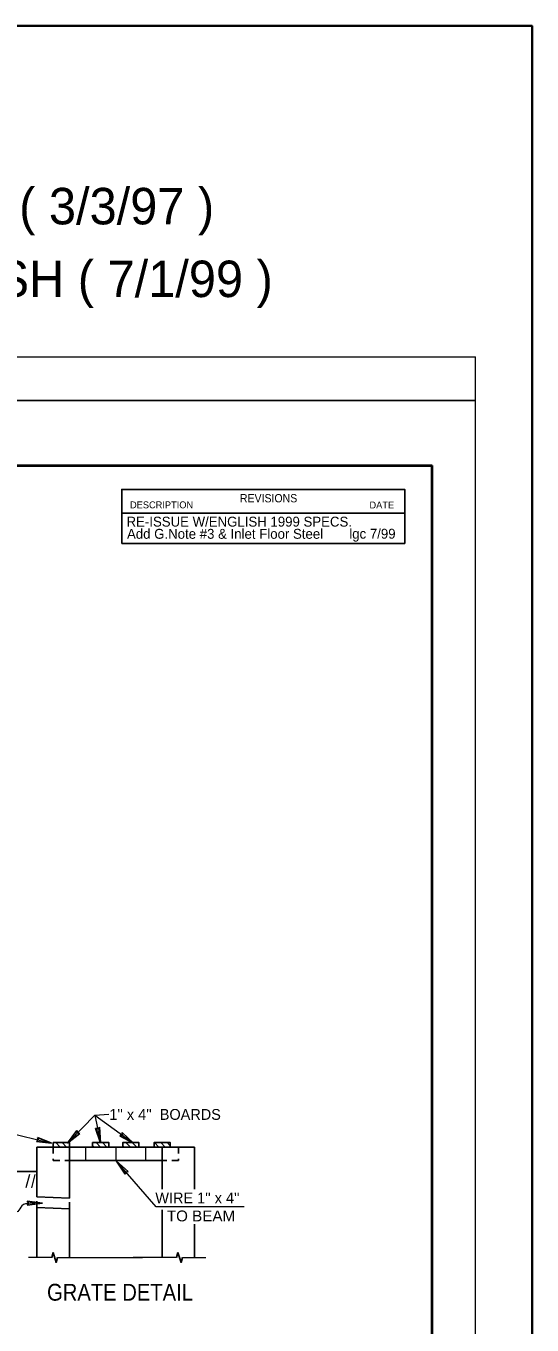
# Model space of a CAD drawing. Extents: x 392 to 763, y 50 to 324.
# Drawn here: x 704.6 to 762.9, y 174.4 to 324 of the extents above; entities that cross this region are included whole.
import ezdxf

# ---------------------------------------------------------------- set-up
doc = ezdxf.new("R2010")
doc.units = 0
doc.header["$LTSCALE"] = 0.5
doc.linetypes.add('SHORT_DASHED', pattern=[2.7, 1.5, -1.2])
doc.layers.add('1', color=7, linetype='Continuous', lineweight=13)
doc.layers.add('25', color=7, linetype='Continuous', lineweight=40)

msp = doc.modelspace()

# ---------------------------------------------------------------- linework, layer by layer
at = {"layer": '1'}
for p, q in [((396.4602, 285.8556), (756.4335, 285.8556)), ((756.4335, 55.8731), (756.4335, 285.8556)), ((709.5837, 195.5164), (712.5537, 198.5469)), ((712.5537, 198.5469), (717.0115, 195.3449)), ((712.5555, 198.5469), (714.1597, 198.6596)), ((712.5555, 198.5451), (713.1725, 195.5704)), ((707.8237, 194.8766), (707.7513, 194.9481)), ((708.5588, 194.8766), (708.0392, 195.3962)), ((709.294, 194.8766), (708.7743, 195.3962)), ((709.6232, 195.2826), (709.5095, 195.3962)), ((711.494, 193.3256), (711.494, 194.8766)), ((712.4712, 194.8766), (712.2943, 195.0526)), ((713.2063, 194.8766), (712.6867, 195.3962)), ((713.9407, 194.8766), (713.4208, 195.3962)), ((714.1652, 195.3862), (714.156, 195.3962)), ((714.9663, 194.8766), (714.9663, 193.3256)), ((715.9188, 194.8766), (715.7667, 195.0277)), ((716.654, 194.8766), (716.1342, 195.3962)), ((717.3892, 194.8766), (716.8693, 195.3962)), ((717.6385, 195.3614), (717.6045, 195.3962)), ((718.4387, 193.3256), (718.4387, 194.8766)), ((719.9273, 194.8766), (719.4077, 195.3962)), ((720.6625, 194.8766), (720.1428, 195.3962)), ((721.2455, 195.0277), (720.878, 195.3962)), ((705.0123, 191.7424), (704.6117, 190.1979)), ((705.6412, 191.7424), (705.2405, 190.1979)), ((707.5743, 182.1743), (704.8877, 182.1743)), ((708.2427, 182.1743), (718.0372, 182.1743)), ((721.9743, 182.1743), (716.9822, 182.1743)), ((722.6425, 182.1743), (725.3513, 182.1743))]:
    msp.add_line(p, q, dxfattribs=at)
at = {"layer": '1', "lineweight": 40}
for p in [(426.4577, 273.3572), (751.4335, 68.3722)]:
    msp.add_line(p, (751.4335, 273.3572), dxfattribs=at)
at = {"layer": '1', "lineweight": 25}
for p, q in [((707.5529, 195.344), (705.9512, 195.9679)), ((709.415, 195.3459), (710.4802, 196.7804)), ((709.415, 195.3459), (710.8277, 196.4404)), ((713.2155, 195.3871), (712.6178, 197.0719)), ((713.2155, 195.3871), (713.0937, 197.1701)), ((717.0123, 195.3459), (715.432, 196.1809)), ((717.0123, 195.3459), (715.7162, 196.5761)), ((707.5529, 195.344), (705.8422, 195.5128)), ((705.8803, 189.1419), (705.8803, 194.8766)), ((709.6232, 189.0154), (709.6232, 194.8766)), ((720.3097, 190.0484), (720.3097, 194.8766)), ((724.0523, 190.0484), (724.0523, 194.8766)), ((720.3097, 193.3256), (709.6232, 193.3256)), ((715.0598, 193.2421), (716.4028, 192.0632)), ((715.0598, 193.2421), (716.0352, 191.7452)), ((705.8693, 192.0853), (693.4128, 192.0853)), ((706.5202, 188.4269), (704.7502, 188.6697)), ((705.8803, 189.1419), (709.6232, 189.0154)), ((706.5202, 188.4269), (704.7502, 188.1831)), ((705.8803, 187.9144), (709.6232, 187.7871)), ((705.8803, 182.1743), (705.8803, 187.9144)), ((709.6232, 182.1743), (709.6232, 187.7871)), ((720.3097, 182.1743), (720.3097, 187.6441)), ((724.0523, 182.1743), (724.0523, 185.9904)), ((707.5743, 182.1743), (707.732, 182.7637)), ((721.9743, 182.1743), (722.132, 182.7637))]:
    msp.add_line(p, q, dxfattribs=at)
at = {"layer": '1', "linetype": 'SHORT_DASHED', "lineweight": 25}
for p, q in [((707.7513, 194.8766), (707.7513, 193.3256)), ((722.1805, 194.8766), (722.1805, 193.3256)), ((707.7513, 193.3256), (709.6232, 193.3256)), ((722.1805, 193.3256), (720.3097, 193.3256)), ((705.8803, 187.9144), (705.8803, 189.1419)), ((709.6232, 187.7871), (709.6232, 189.0154))]:
    msp.add_line(p, q, dxfattribs=at)
at = {"layer": '1', "lineweight": 35}
msp.add_lwpolyline([(391.9243, 50.4672), (762.9427, 50.4672), (762.9427, 323.9597), (391.9243, 323.9597)], close=True, dxfattribs=at)
at = {"layer": '1', "lineweight": 25}
for points in [[(411.4593, 60.8731), (411.4593, 280.8564), (756.4335, 280.8564)], [(705.8422, 195.5128), (706.0254, 195.7121), (705.9512, 195.9679)], [(710.4802, 196.7804), (710.56, 196.5109), (710.8277, 196.4404)], [(712.6178, 197.0719), (712.8865, 196.9876), (713.0937, 197.1701)], [(715.432, 196.1809), (715.6868, 196.3001), (715.7162, 196.5761)], [(705.8803, 194.8766), (711.494, 194.8766), (714.9663, 194.8766), (718.4387, 194.8766), (724.0523, 194.8766)], [(716.4028, 192.0632), (716.1278, 192.0056), (716.0352, 191.7452)], [(704.7502, 188.1831), (704.8877, 188.4287), (704.7502, 188.6697)], [(708.2427, 182.1743), (708.0905, 181.6033), (707.732, 182.7637)], [(722.6425, 182.1743), (722.4903, 181.6033), (722.132, 182.7637)]]:
    msp.add_lwpolyline(points, dxfattribs=at)
at = {"layer": '1'}
for points in [[(642.0522, 190.4174), (650.8612, 186.9943), (673.6898, 186.9932), (680.5253, 192.7902), (702.1945, 196.6264), (707.5529, 195.344)], [(729.7752, 187.9951), (719.6057, 187.9951), (715.0598, 193.2431)]]:
    msp.add_lwpolyline(points, dxfattribs=at)
at = {"layer": '1', "lineweight": 25}
for points in [[(707.7513, 194.8766), (709.6232, 194.8766), (709.6232, 195.3962), (707.7513, 195.3962)], [(712.2943, 194.8766), (714.1652, 194.8766), (714.1652, 195.3962), (712.2943, 195.3962)], [(715.7667, 194.8766), (717.6385, 194.8766), (717.6385, 195.3962), (715.7667, 195.3962)], [(719.3747, 194.8766), (721.2455, 194.8766), (721.2455, 195.3962), (719.3747, 195.3962)]]:
    msp.add_lwpolyline(points, close=True, dxfattribs=at)
at = {"layer": '1'}
msp.add_spline([(705.6787, 188.4314), (705.0692, 188.4259), (704.1533, 188.1262), (703.6612, 187.4689), (702.8398, 187.2811)], degree=3, dxfattribs=at)
at = {"layer": '25', "lineweight": 25}
for p, q in [((715.6586, 267.8557), (748.2693, 267.8557)), ((715.6586, 264.3717), (748.2753, 264.3717))]:
    msp.add_line(p, q, dxfattribs=at)
msp.add_lwpolyline([(748.2753, 264.3717), (748.2753, 270.6097), (715.6586, 270.6097), (715.6586, 264.3717)], dxfattribs=at)

# ---------------------------------------------------------------- texts
at = {"layer": '1'}
for s, height, p in [('( p.    93 ) STORM SEWER CONSTRUCTION DETAILS - ( SSCD- 1-15 ) - FINAL ENGLISH ( 3/3/97 )', 4.2, (473.2132, 301.1184)), ('( p. R-93E ) STORM SEWER CONSTRUCTION DETAILS - ( SSCD-2-00E ) - FINAL ENGLISH ( 7/1/99 )', 4.2, (472.7946, 292.7471)), ("1'' x 4''  BOARDS", 1.247, (714.2183, 198.0189)), ("WIRE 1'' x 4''", 1.247, (719.5232, 188.4031))]:
    msp.add_text(s, height=height, dxfattribs=at).set_placement(p)
for s, height, width, p in [('TO BEAM', 1.247, 1.05, (720.8477, 186.3296)), ('GRATE DETAIL', 1.935, 0.9, (707.0408, 177.1996))]:
    msp.add_text(s, height=height, dxfattribs=dict(at, width=width)).set_placement(p)
at = {"layer": '25'}
for s, height, p in [('DESCRIPTION', 0.7962, (716.6058, 268.4249)), ('DATE', 0.7962, (744.2051, 268.4062)), ('RE-ISSUE W/ENGLISH 1999 SPECS.           ', 1.139, (716.2031, 266.3212)), ('Add G.Note #3 & Inlet Floor Steel', 1.139, (716.257, 264.9192)), ('lgc 7/99', 1.139, (741.8772, 264.9333))]:
    msp.add_text(s, height=height, dxfattribs=at).set_placement(p)
at = {"layer": '25', "width": 0.95}
msp.add_text('REVISIONS', height=0.9554, dxfattribs=at).set_placement((729.2711, 269.1127))

doc.saveas('drawing.dxf')
